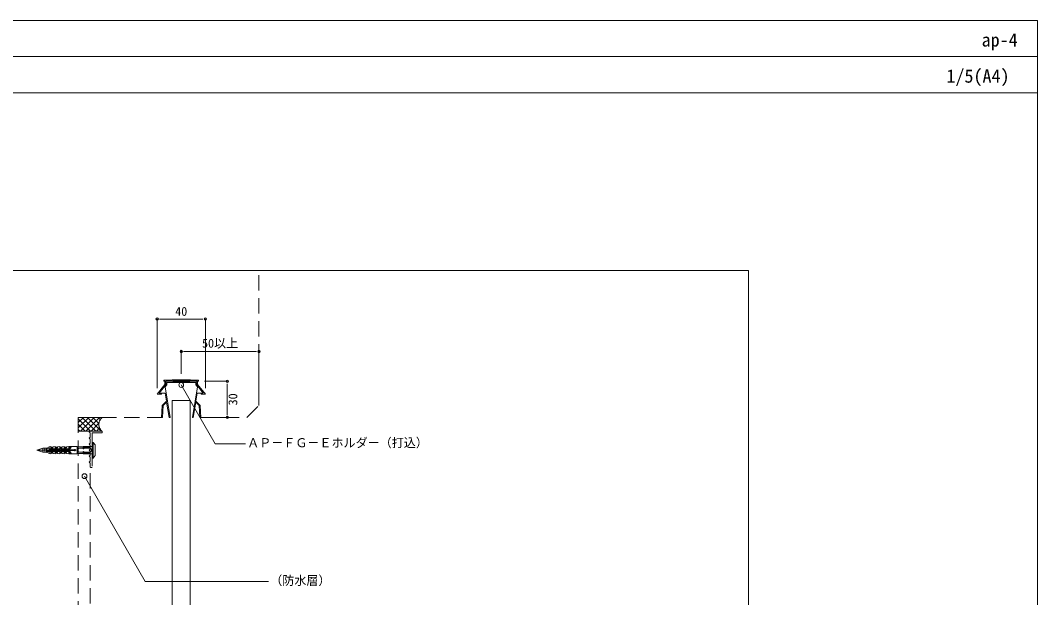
# Model space of a CAD drawing. Units: millimetres, scale not verified. Extents: x -690 to 690, y -477 to 478.
# Drawn here: x -154 to 690, y -1 to 478 of the extents above; entities that cross this region are included whole.
import ezdxf
from ezdxf.enums import TextEntityAlignment as Align

# ---------------------------------------------------------------- set-up
doc = ezdxf.new("R2010")
doc.units = ezdxf.units.MM
doc.header["$LTSCALE"] = 2
doc.linetypes.add('USER2', pattern=[9.525, 6.35, -3.175])
for name, color, linetype, lineweight in [('0-0_0', 7, 'Continuous', 9), ('0-2_KUTAI', 3, 'Continuous', 18), ('0-3_MOJI', 7, 'Continuous', 18), ('0-4_KANAMONO', 5, 'Continuous', 18), ('0-5_KANAMONO_SCREW', 4, 'Continuous', 18), ('0-6_BUHIN', 7, 'Continuous', 9), ('0-7_hide-1', 3, 'USER2', 18), ('0-8_hide-2', 4, 'Continuous', 18), ('0-9_WAKU', 7, 'Continuous', 18)]:
    doc.layers.add(name, color=color, linetype=linetype, lineweight=lineweight)
doc.styles.add('ＭＳ ゴシック', font='')
doc.styles.get('ＭＳ ゴシック').set_extended_font_data('MS Gothic')

# ---------------------------------------------------------------- blocks, each defined once
blk = doc.blocks.new('_DOT')
at = {"layer": '0-0_0'}
for p, q in [((-0.5, 0), (-1, 0)), ((0.25, 0), (-0.25, 0))]:
    blk.add_line(p, q, dxfattribs=at)
blk.add_circle((0, 0), 0.25, dxfattribs=at)

msp = doc.modelspace()

# ---------------------------------------------------------------- linework, layer by layer
at = {"layer": '0-0_0', "lineweight": 18}
msp.add_line((-690, 447.501), (690, 447.501), dxfattribs=at)
msp.add_lwpolyline([(-450, -329.999), (450, -329.999), (450, 270.001), (-450, 270.001)], close=True, dxfattribs=at)
at = {"layer": '0-2_KUTAI'}
msp.add_line((-106.222, 148.138), (-86.222, 148.138), dxfattribs=at)
at = {"layer": '0-3_MOJI'}
for p, q in [((-40.722, 172.338), (-40.722, 229.73)), ((-36.722, 229.73), (-4.722, 229.73)), ((-0.722, 172.338), (-0.722, 229.73)), ((-20.722, 184.239), (-20.722, 202.796)), ((39.778, 202.796), (-16.722, 202.796)), ((43.778, 163.138), (43.778, 202.796)), ((-1.326, 178.138), (17.465, 178.138)), ((17.465, 174.138), (17.465, 152.138)), ((1.17, 148.138), (17.465, 148.138))]:
    msp.add_line(p, q, dxfattribs=at)
for points in [[(32.474, 126.21), (7.474, 126.21), (-20.722, 175.046)], [(51.62, 11.962), (-50.548, 11.962), (-101.045, 99.425)]]:
    msp.add_lwpolyline(points, dxfattribs=at)
for centre in [(-20.722, 175.046), (-101.045, 99.425)]:
    msp.add_circle(centre, 2, dxfattribs=at)
at = {"layer": '0-4_KANAMONO'}
for points in [[(-27.844, 178.138), (-33.518, 178.138), (-33.518, 175.138), (-39.018, 168.138), (-37.234, 168.138), (-37.234, 167.338), (-40.722, 167.338), (-34.318, 175.488), (-34.318, 178.138), (-35.118, 178.138), (-35.118, 178.938), (-28.391, 178.938), (-28.186, 179.239), (-13.258, 179.239), (-13.053, 178.938), (-6.326, 178.938), (-6.326, 178.138), (-7.126, 178.138), (-7.126, 175.488), (-0.722, 167.338), (-4.21, 167.338), (-4.21, 168.138), (-2.426, 168.138), (-7.926, 175.138), (-7.926, 178.138), (-13.6, 178.138), (-13.805, 178.439), (-27.639, 178.439)], [(-10.722, 148.138), (-8.613, 160.934), (-5.739, 158.138), (-5.226, 148.138), (-4.426, 148.138), (-4.939, 158.138), (-8.503, 161.604), (-7.426, 168.138), (-2.426, 168.138), (-7.926, 175.138), (-7.926, 178.138), (-13.6, 178.138), (-13.76, 177.846), (-27.684, 177.846), (-27.844, 178.138), (-33.518, 178.138), (-33.518, 175.138), (-39.018, 168.138), (-34.018, 168.138), (-32.941, 161.604), (-36.505, 158.138), (-37.018, 148.138), (-36.218, 148.138), (-35.705, 158.138), (-32.831, 160.934), (-30.722, 148.138), (-29.922, 148.138), (-34.084, 173.389), (-32.718, 175.127), (-32.718, 177.046), (-8.726, 177.046), (-8.726, 175.127), (-7.36, 173.389), (-11.522, 148.138)]]:
    msp.add_lwpolyline(points, close=True, dxfattribs=at)
at = {"layer": '0-5_KANAMONO_SCREW'}
for p, q in [((-93.722, 127.471), (-92.222, 125.521)), ((-93.722, 127.471), (-93.722, 114.471)), ((-140.459, 120.971), (-133.002, 120.971)), ((-132.459, 122.721), (-135.459, 122.721)), ((-135.459, 122.721), (-135.459, 119.221)), ((-132.459, 119.221), (-135.459, 119.221)), ((-132.209, 122.771), (-132.459, 122.735)), ((-132.459, 119.214), (-132.459, 122.735)), ((-132.209, 119.171), (-132.459, 119.206)), ((-132.222, 120.667), (-109.34, 120.667)), ((-132.209, 122.771), (-132.192, 122.636)), ((-132.209, 119.171), (-132.192, 119.305)), ((-130.325, 121.274), (-130.325, 123.713)), ((-130.325, 121.274), (-109.34, 121.274)), ((-130.325, 120.667), (-130.325, 118.228)), ((-127.127, 123.221), (-128.883, 123.221)), ((-127.127, 118.721), (-128.883, 118.721)), ((-128.428, 122.564), (-127.747, 122.564)), ((-127.948, 122.179), (-128.428, 122.179)), ((-127.948, 119.763), (-128.428, 119.763)), ((-128.428, 119.377), (-127.747, 119.377)), ((-128.352, 121.274), (-128.352, 120.667)), ((-127.745, 121.274), (-127.745, 120.667)), ((-123.484, 123.221), (-125.241, 123.221)), ((-123.484, 118.721), (-125.241, 118.721)), ((-124.785, 122.564), (-124.105, 122.564)), ((-124.305, 122.179), (-124.785, 122.179)), ((-124.305, 119.763), (-124.785, 119.763)), ((-124.785, 119.377), (-124.105, 119.377)), ((-119.766, 123.221), (-121.522, 123.221)), ((-119.766, 118.721), (-121.522, 118.721)), ((-121.067, 122.564), (-120.386, 122.564)), ((-120.587, 122.179), (-121.067, 122.179)), ((-120.587, 119.763), (-121.067, 119.763)), ((-121.067, 119.377), (-120.386, 119.377)), ((-116.048, 123.221), (-117.804, 123.221)), ((-116.048, 118.721), (-117.804, 118.721)), ((-117.348, 122.564), (-116.668, 122.564)), ((-116.869, 122.179), (-117.348, 122.179)), ((-116.869, 122.179), (-117.348, 122.179)), ((-116.869, 119.763), (-117.348, 119.763)), ((-116.869, 119.763), (-117.348, 119.763)), ((-117.348, 119.377), (-116.668, 119.377)), ((-114.085, 123.968), (-114.087, 123.968)), ((-114.085, 123.968), (-107.222, 123.968)), ((-113.63, 122.564), (-112.949, 122.564)), ((-113.15, 122.179), (-113.63, 122.179)), ((-113.15, 119.763), (-113.63, 119.763)), ((-113.63, 119.377), (-112.949, 119.377)), ((-107.222, 117.973), (-107.222, 123.968)), ((-102.222, 123.721), (-107.222, 123.721)), ((-102.222, 118.221), (-107.222, 118.221)), ((-102.222, 122.521), (-105.172, 122.521)), ((-102.222, 119.421), (-105.172, 119.421)), ((-102.222, 123.968), (-102.222, 122.521)), ((-102.222, 123.968), (-94.722, 123.968)), ((-102.222, 119.421), (-102.222, 117.973)), ((-101.372, 123.968), (-101.372, 122.521)), ((-96.772, 122.521), (-101.372, 122.521)), ((-101.372, 119.421), (-101.372, 117.973)), ((-96.772, 119.421), (-101.372, 119.421)), ((-100.872, 123.968), (-100.872, 122.521)), ((-100.872, 119.421), (-100.872, 117.973)), ((-100.372, 123.968), (-100.372, 122.521)), ((-100.372, 119.421), (-100.372, 117.973)), ((-99.872, 123.968), (-99.872, 122.521)), ((-99.872, 119.421), (-99.872, 117.973)), ((-99.372, 123.968), (-99.372, 122.521)), ((-99.372, 119.421), (-99.372, 117.973)), ((-98.872, 123.968), (-98.872, 122.521)), ((-98.872, 119.421), (-98.872, 117.973)), ((-98.372, 123.968), (-98.372, 122.521)), ((-98.372, 119.421), (-98.372, 117.973)), ((-97.872, 123.968), (-97.872, 122.521)), ((-97.872, 119.421), (-97.872, 117.973)), ((-97.372, 123.968), (-97.372, 122.521)), ((-97.372, 119.421), (-97.372, 117.973)), ((-96.922, 123.968), (-96.922, 122.521)), ((-96.922, 119.421), (-96.922, 117.973)), ((-92.222, 125.521), (-92.222, 116.421)), ((-92.159, 124.816), (-92.159, 117.125)), ((-114.085, 117.973), (-114.087, 117.973)), ((-114.085, 117.973), (-107.222, 117.973)), ((-102.222, 117.973), (-94.722, 117.973)), ((-93.722, 114.471), (-94.722, 114.471)), ((-92.222, 116.421), (-93.722, 114.471))]:
    msp.add_line(p, q, dxfattribs=at)
for points in [[(-93.722, 127.471), (-94.722, 127.471), (-94.722, 114.471)], [(-135.459, 119.221), (-140.459, 120.971), (-135.459, 122.721)], [(-128.883, 122.679), (-128.883, 123.968), (-130.325, 123.713), (-132.222, 122.618), (-132.222, 120.971)], [(-132.222, 122.179), (-128.713, 122.179), (-128.724, 122.297)], [(-128.883, 119.262), (-128.883, 117.973), (-130.325, 118.228), (-132.222, 119.323), (-132.222, 120.971)], [(-132.222, 119.763), (-128.713, 119.763), (-128.724, 119.644)], [(-127.948, 122.179), (-125.084, 122.179), (-125.095, 122.31)], [(-127.948, 119.763), (-125.084, 119.763), (-125.095, 119.631)], [(-125.241, 122.679), (-125.241, 123.968), (-126.889, 123.677), (-127.522, 122.461)], [(-125.241, 119.262), (-125.241, 117.973), (-126.889, 118.264), (-127.522, 119.481)], [(-124.305, 122.179), (-121.366, 122.179), (-121.377, 122.31)], [(-124.305, 119.763), (-121.366, 119.763), (-121.377, 119.631)], [(-121.522, 122.679), (-121.522, 123.968), (-123.254, 123.663), (-123.88, 122.461)], [(-121.522, 119.262), (-121.522, 117.973), (-123.254, 118.279), (-123.88, 119.48)], [(-120.587, 122.179), (-117.647, 122.179), (-117.658, 122.31)], [(-120.587, 119.763), (-117.647, 119.763), (-117.658, 119.631)], [(-117.804, 122.679), (-117.804, 123.968), (-119.536, 123.663), (-120.161, 122.461)], [(-117.804, 119.262), (-117.804, 117.973), (-119.536, 118.279), (-120.161, 119.48)], [(-116.869, 122.179), (-113.929, 122.179), (-113.94, 122.31)], [(-116.869, 119.763), (-113.929, 119.763), (-113.94, 119.631)], [(-114.085, 122.679), (-114.085, 123.968), (-115.817, 123.663), (-116.443, 122.461)], [(-114.085, 119.262), (-114.085, 117.973), (-115.817, 118.279), (-116.443, 119.48)], [(-110.672, 123.968), (-112.068, 123.722), (-112.726, 122.459)], [(-110.672, 117.973), (-112.068, 118.22), (-112.726, 119.482)]]:
    msp.add_lwpolyline(points, dxfattribs=at)
for centre, radius in [((-128.425, 123.022), 0.458), ((-128.371, 122.668), 0.512), ((-128.371, 119.273), 0.512), ((-128.425, 118.919), 0.458), ((-128.428, 122.608), 0.43), ((-128.428, 119.333), 0.43), ((-127.99, 122.704), 0.527), ((-127.99, 119.237), 0.527), ((-127.749, 123.026), 0.462), ((-127.749, 118.915), 0.462), ((-124.783, 123.022), 0.458), ((-124.722, 122.671), 0.519), ((-124.722, 119.271), 0.519), ((-124.783, 118.919), 0.458), ((-124.785, 122.609), 0.431), ((-124.785, 119.332), 0.431), ((-124.348, 122.705), 0.528), ((-124.348, 119.236), 0.528), ((-124.106, 123.026), 0.462), ((-124.106, 118.915), 0.462), ((-121.065, 123.022), 0.458), ((-121.065, 118.919), 0.458), ((-121.003, 122.671), 0.519), ((-121.003, 119.271), 0.519), ((-121.067, 122.609), 0.431), ((-121.067, 119.332), 0.431), ((-120.63, 122.705), 0.528), ((-120.63, 119.236), 0.528), ((-120.388, 123.026), 0.462), ((-120.388, 118.915), 0.462), ((-117.346, 123.022), 0.458), ((-117.285, 122.671), 0.519), ((-117.285, 119.271), 0.519), ((-117.346, 118.919), 0.458), ((-117.348, 122.609), 0.431), ((-117.348, 119.332), 0.431), ((-116.911, 122.705), 0.528), ((-116.911, 119.236), 0.528), ((-116.669, 123.026), 0.462), ((-116.669, 118.915), 0.462), ((-113.628, 123.022), 0.458), ((-113.567, 122.671), 0.519), ((-113.567, 119.271), 0.519), ((-113.628, 118.919), 0.458), ((-113.63, 122.609), 0.431), ((-113.63, 119.332), 0.431), ((-113.19, 122.701), 0.524), ((-113.19, 119.24), 0.524), ((-112.951, 123.026), 0.462), ((-112.951, 118.915), 0.462)]:
    msp.add_circle(centre, radius, dxfattribs=at)
for centre, radius, start, end in [((-108.822, 120.971), 0.6, 210.39126, 149.60874), ((-105.172, 120.971), 1.55, 90, 270), ((-101.797, 122.521), 0.425, 180, 0), ((-101.797, 119.421), 0.425, 0, 180), ((-96.772, 120.971), 1.55, 270, 90), ((-92.809, 120.971), 3.9, 80.40593, 81.34408), ((-92.809, 120.971), 3.9, 278.65592, 279.59407)]:
    msp.add_arc(centre, radius, start, end, dxfattribs=at)
for centre, ratio, start_param, end_param in [((-135.459, 122.221), 0.294118, 6.2831853, 7.8539816), ((-135.459, 119.721), 0.735349, 6.2831853, 7.8539816), ((-135.459, 119.721), 0.294118, 4.712389, 6.2831853), ((-135.459, 122.221), 0.735294, 4.7240766, 6.2831853)]:
    msp.add_ellipse(centre, major_axis=(1.7, 0), ratio=ratio, start_param=start_param, end_param=end_param, dxfattribs=at)
at = {"layer": '0-6_BUHIN'}
msp.add_lwpolyline([(-13.222, -239.862), (-28.222, -239.862), (-28.222, 162.046), (-13.222, 162.046)], close=True, dxfattribs=at)
at = {"layer": '0-7_hide-1'}
for p, q in [((43.778, 158.138), (43.778, 270.001)), ((33.778, 148.138), (43.778, 158.138)), ((-106.222, 148.138), (-106.222, -329.999)), ((-106.222, 148.138), (-37.018, 148.138)), ((-4.426, 148.138), (33.778, 148.138))]:
    msp.add_line(p, q, dxfattribs=at)
at = {"layer": '0-8_hide-2'}
for p, q in [((-106.222, 143.795), (-101.879, 148.138)), ((-106.222, 139.376), (-97.46, 148.138)), ((-95.975, 136.741), (-106.222, 146.988)), ((-104.437, 136.741), (-93.04, 148.138)), ((-91.556, 136.741), (-102.953, 148.138)), ((-100.018, 136.741), (-88.621, 148.138)), ((-87.137, 136.741), (-98.534, 148.138)), ((-89.036, 143.06), (-94.114, 148.138)), ((-87.885, 146.329), (-89.695, 148.138)), ((-100.395, 136.741), (-106.222, 142.569)), ((-104.814, 136.741), (-106.222, 138.149)), ((-95.598, 136.741), (-89.003, 143.337)), ((-91.179, 136.741), (-88.488, 139.433)), ((-86.76, 136.741), (-86.651, 136.85))]:
    msp.add_line(p, q, dxfattribs=at)
at = {"layer": '0-8_hide-2', "linetype": 'USER2'}
for p, q in [((-96.222, 136.741), (-106.222, 136.741)), ((-96.222, 136.741), (-86.529, 136.741)), ((-86.229, 136.441), (-86.229, 135.541)), ((-96.222, -329.999), (-96.222, 107.041)), ((-95.022, 106.741), (-95.922, 106.741))]:
    msp.add_line(p, q, dxfattribs=at)
for points in [[(-96.222, 107.041), (-96.222, 110.241), (-97.022, 110.991), (-96.222, 111.741), (-96.222, 115.241), (-97.022, 115.991), (-96.222, 116.741), (-96.222, 120.241), (-97.022, 120.991), (-96.222, 121.741), (-96.222, 125.241), (-97.022, 125.991), (-96.222, 126.741), (-96.222, 130.241), (-97.022, 130.991), (-96.222, 131.741), (-96.222, 135.241), (-97.022, 135.991), (-96.222, 136.741)], [(-86.529, 135.241), (-94.722, 135.241), (-94.722, 121.35), (-95.07, 120.971), (-94.722, 120.634), (-94.722, 107.041)]]:
    msp.add_lwpolyline(points, dxfattribs=at)
for centre, radius, start, end in [((-81.7, 142.314), 7.374, 127.82272, 229.08748), ((-86.529, 136.441), 0.3, 360, 90), ((-86.529, 135.541), 0.3, 270, 0), ((-95.922, 107.041), 0.3, 180, 270), ((-95.022, 107.041), 0.3, 270, 360)]:
    msp.add_arc(centre, radius, start, end, dxfattribs=at)
at = {"layer": '0-9_WAKU'}
for points in [[(690, 417.501), (-690, 417.501), (-690, 477.501), (690, 477.501)], [(-690, -477.499), (690, -477.499), (690, 477.501), (-690, 477.501)]]:
    msp.add_lwpolyline(points, close=True, dxfattribs=at)

# ---------------------------------------------------------------- block references
at = {"layer": '0-3_MOJI', "xscale": 4, "yscale": 4}
for p, rotation in [((-40.722, 229.73), 180), ((-20.722, 202.796), 180), ((17.465, 178.138), 90), ((17.465, 148.138), 270)]:
    msp.add_blockref('_DOT', p, dxfattribs=dict(at, rotation=rotation))
for p in [(-0.722, 229.73), (43.778, 202.796)]:
    msp.add_blockref('_DOT', p, dxfattribs=at)

# ---------------------------------------------------------------- texts
at = {"layer": '0-3_MOJI', "style": 'ＭＳ ゴシック'}
for s, p in [('40', (-25.722, 230.23)), ('50以上', (-3.472, 203.803)), ('ＡＰ－ＦＧ－Ｅホルダー（打込）', (33.974, 121.21)), ('（防水層）', (53.12, 6.962))]:
    msp.add_text(s, height=7.331, dxfattribs=at).set_placement(p, align=Align.BOTTOM_LEFT)
msp.add_text('30', height=7.331, rotation=90, dxfattribs=at).set_placement((27.965, 158.138), align=Align.BOTTOM_LEFT)
at = {"layer": '0-9_WAKU', "style": 'ＭＳ ゴシック'}
for s, p in [('ap-4', (643.516, 452.501)), ('1/5(A4)', (614.277, 422.501))]:
    msp.add_text(s, height=11, dxfattribs=at).set_placement(p, align=Align.BOTTOM_LEFT)

doc.saveas('drawing.dxf')
